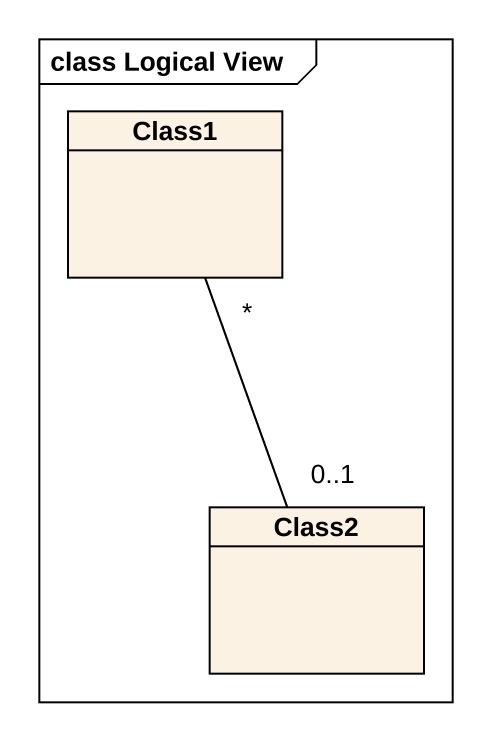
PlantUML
@startuml
mainframe class Logical View
hide circle
hide empty members
class Class1
class Class2
Class1 "*" -- "0..1" Class2
@enduml
